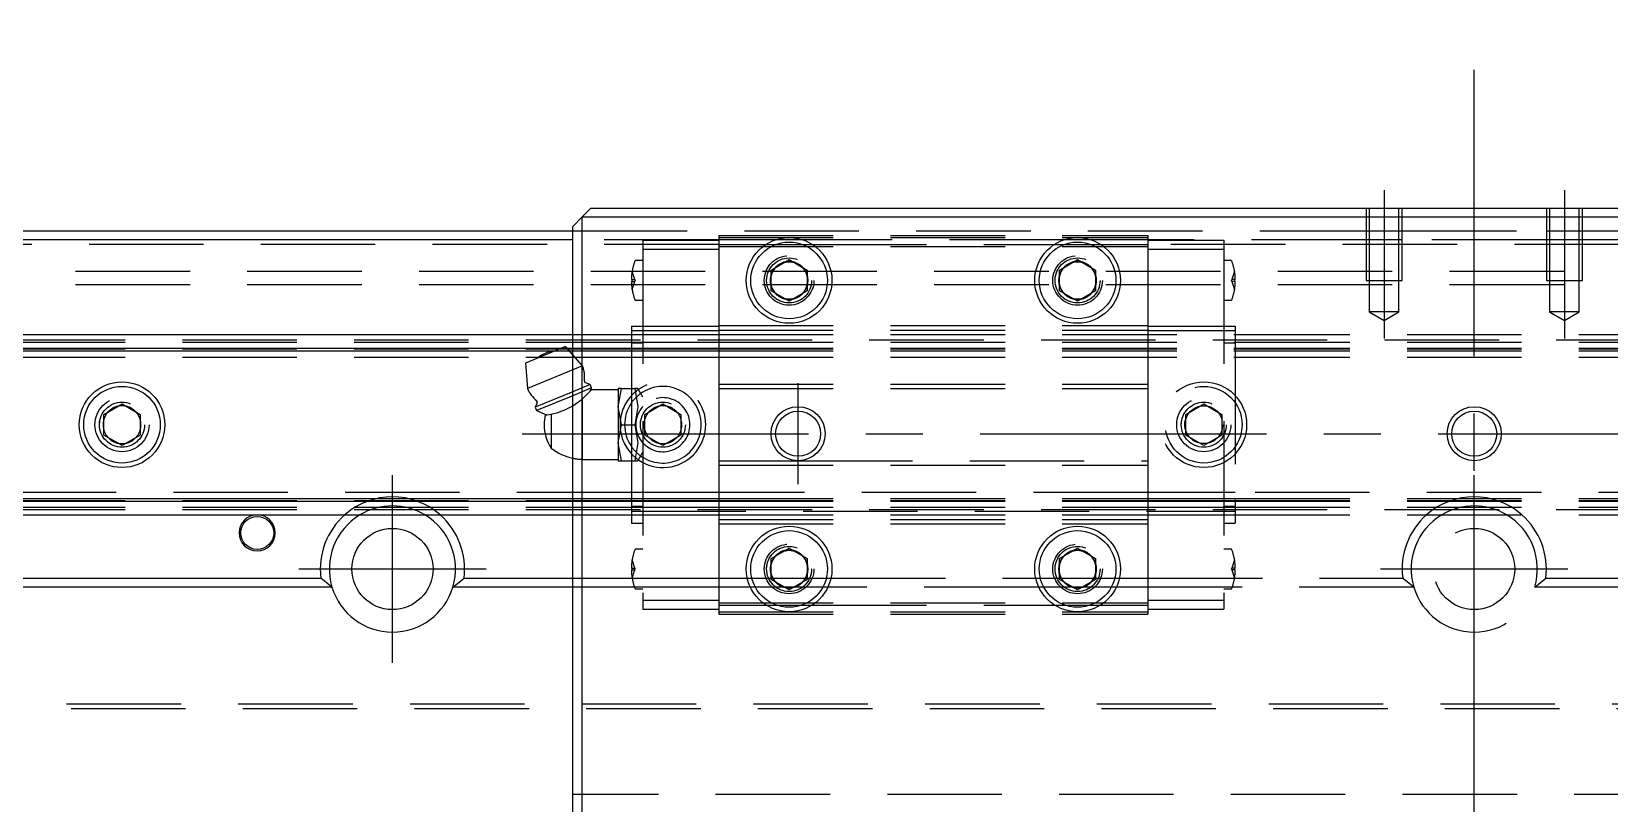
# Model space of a CAD drawing. Extents: x -11 to 1025, y -330 to 120.
# Drawn here: x 250 to 425, y 34 to 119.6 of the extents above; entities that cross this region are included whole.
import ezdxf

# ---------------------------------------------------------------- set-up
doc = ezdxf.new("R2010")
doc.units = 0
doc.linetypes.add('CENTER', pattern=[50.8, 31.75, -6.35, 6.35, -6.35])
doc.linetypes.add('DASHED', pattern=[19.05, 12.7, -6.35])
doc.layers.get('0').update_dxf_attribs({"linetype": 'CONTINUOUS'})
doc.layers.add('CENTER', color=1, linetype='CENTER')

msp = doc.modelspace()

# ---------------------------------------------------------------- linework, layer by layer
at = {"color": 7, "linetype": 'CONTINUOUS'}
for p, q in [((311, 99), (312, 100)), ((312, 100), (508, 100)), ((310, 98), (311, 99)), ((311, 99), (311, -99)), ((509, 99), (311, 99)), ((310, 96.5), (1, 96.5)), ((2, 97.5), (310, 97.5)), ((310, -98), (310, 98)), ((332, 93.15), (334, 94.31)), ((332, 90.85), (332, 93.15)), ((334, 94.31), (336, 93.15)), ((336, 93.15), (336, 90.85)), ((364, 93.15), (366, 94.31)), ((364, 90.85), (364, 93.15)), ((366, 94.31), (368, 93.15)), ((368, 93.15), (368, 90.85)), ((334, 89.69), (332, 90.85)), ((336, 90.85), (334, 89.69)), ((366, 89.69), (364, 90.85)), ((368, 90.85), (366, 89.69)), ((0, 86), (310, 86)), ((0, 84.48), (308.73, 84.48)), ((0, 84.2), (308.05, 84.2)), ((309.2, 84.68), (304.77, 82.84)), ((310, 83.76), (309.2, 84.68)), ((309.37, 84.48), (310, 84.48)), ((309.62, 84.2), (310, 84.2)), ((304.77, 82.84), (304.97, 80)), ((310, 82.09), (304.97, 80)), ((310, 79.66), (305.83, 77.93)), ((310, 79.22), (305.98, 77.56)), ((258, 77.15), (260, 78.31)), ((258, 74.85), (258, 77.15)), ((260, 78.31), (262, 77.15)), ((262, 77.15), (262, 74.85)), ((306.04, 78.44), (305.83, 77.93)), ((305.83, 77.93), (305.98, 77.56)), ((305.98, 77.56), (307.1, 77.09)), ((306.94, 77.07), (307.6, 77.18)), ((307.6, 77.18), (307.6, 73.4)), ((260, 73.69), (258, 74.85)), ((262, 74.85), (260, 73.69)), ((0, 67.8), (310, 67.8)), ((0, 67.52), (310, 67.52)), ((0, 66), (310, 66)), ((332, 61.15), (334, 62.31)), ((334, 62.31), (336, 61.15)), ((364, 61.15), (366, 62.31)), ((366, 62.31), (368, 61.15)), ((332, 58.85), (332, 61.15)), ((336, 61.15), (336, 58.85)), ((364, 58.85), (364, 61.15)), ((368, 61.15), (368, 58.85)), ((283.29, 58), (176.71, 58)), ((177.94, 59), (282.06, 59)), ((283.29, 58), (282.06, 59)), ((296.71, 58), (297.94, 59)), ((310, 58), (296.71, 58)), ((297.94, 59), (310, 59)), ((334, 57.69), (332, 58.85)), ((336, 58.85), (334, 57.69)), ((366, 57.69), (364, 58.85)), ((368, 58.85), (366, 57.69))]:
    msp.add_line(p, q, dxfattribs=at)
at = {"color": 3, "linetype": 'DASHED'}
for p, q in [((398, 100), (398, 92)), ((398.35, 100), (398.35, 92)), ((401.65, 92), (401.65, 100)), ((402, 92), (402, 100)), ((418, 100), (418, 92)), ((418.35, 100), (418.35, 92)), ((421.65, 92), (421.65, 100)), ((422, 92), (422, 100)), ((310, 97.5), (398, 97.5)), ((326.2, 96.5), (310, 96.5)), ((317.77, 96.45), (326.2, 96.45)), ((317.77, 96.45), (317.77, 95.45)), ((326.2, 97), (373.8, 97)), ((326.2, 97), (326.2, 96)), ((326.2, 96.75), (373.8, 96.75)), ((332.48, 96.5), (326.2, 96.5)), ((335.52, 96.5), (332.48, 96.5)), ((364.48, 96.5), (335.52, 96.5)), ((367.52, 96.5), (364.48, 96.5)), ((373.8, 96.5), (367.52, 96.5)), ((373.8, 97), (373.8, 96)), ((398, 96.5), (373.8, 96.5)), ((373.8, 96.45), (382.23, 96.45)), ((382.23, 96.45), (382.23, 95.45)), ((398, 97.5), (402, 97.5)), ((402, 96.5), (398, 96.5)), ((402, 97.5), (418, 97.5)), ((418, 96.5), (402, 96.5)), ((418, 97.5), (422, 97.5)), ((422, 96.5), (418, 96.5)), ((422, 97.5), (510, 97.5)), ((446.2, 96.5), (422, 96.5)), ((326.2, 96), (0.5, 96)), ((317.77, 95.45), (317.77, 56.55)), ((317.77, 95.45), (326.2, 95.45)), ((326.2, 96), (331.44, 96)), ((326.2, 96), (326.2, 87)), ((326.2, 95.75), (373.8, 95.75)), ((331.44, 96), (332.56, 96)), ((332.56, 96), (335.44, 96)), ((335.44, 96), (336.56, 96)), ((336.56, 96), (363.44, 96)), ((363.44, 96), (364.56, 96)), ((364.56, 96), (367.44, 96)), ((367.44, 96), (368.56, 96)), ((368.56, 96), (373.8, 96)), ((373.8, 96), (373.8, 87)), ((446.2, 96), (373.8, 96)), ((373.8, 95.45), (382.23, 95.45)), ((382.23, 95.45), (382.23, 56.55)), ((820, 93), (0, 93)), ((316.9, 92.1), (316.58, 93)), ((317.77, 94.2), (316.99, 94.2)), ((383.01, 94.2), (382.23, 94.2)), ((383.42, 93), (383.1, 92.1)), ((820, 91.5), (0, 91.5)), ((316.58, 92.1), (316.5, 92.1)), ((316.5, 91.9), (316.58, 91.9)), ((316.58, 92.1), (316.9, 92.1)), ((316.58, 91.9), (316.58, 92.1)), ((316.58, 91), (316.9, 91.9)), ((316.58, 91.9), (316.9, 91.9)), ((316.9, 92.1), (316.94, 92)), ((316.9, 91.9), (316.94, 92)), ((331.5, 92), (331.53, 92.41)), ((363.5, 92), (363.53, 92.41)), ((383.1, 92.1), (383.06, 92)), ((383.1, 91.9), (383.06, 92)), ((383.42, 92.1), (383.1, 92.1)), ((383.1, 91.9), (383.42, 91)), ((383.42, 91.9), (383.1, 91.9)), ((383.5, 92.1), (383.42, 92.1)), ((383.42, 92.1), (383.42, 91.9)), ((383.42, 91.9), (383.5, 91.9)), ((398, 92), (402, 92)), ((398.35, 92), (398.35, 88.5)), ((401.65, 88.5), (401.65, 92)), ((418, 92), (422, 92)), ((418.35, 92), (418.35, 88.5)), ((421.65, 88.5), (421.65, 92)), ((316.99, 89.8), (317.77, 89.8)), ((382.23, 89.8), (383.01, 89.8)), ((398.35, 88.5), (400, 87.55)), ((401.65, 88.5), (398.35, 88.5)), ((400, 87.55), (401.65, 88.5)), ((418.35, 88.5), (420, 87.55)), ((421.65, 88.5), (418.35, 88.5)), ((420, 87.55), (421.65, 88.5)), ((310, 86), (316.5, 86)), ((316.5, 86.93), (317.77, 86.93)), ((316.5, 86.93), (316.5, 84.33)), ((316.5, 86.92), (317.77, 86.92)), ((316.5, 86.46), (317.77, 86.46)), ((316.5, 86), (317.77, 86)), ((317.77, 86.93), (326.2, 86.93)), ((317.77, 86.46), (326.2, 86.46)), ((317.77, 86), (326.2, 86)), ((326.2, 87), (326.2, 86.5)), ((326.2, 87), (373.8, 87)), ((326.2, 86.5), (326.2, 80.5)), ((326.2, 86.5), (373.8, 86.5)), ((326.2, 86), (383.5, 86)), ((373.8, 87), (373.8, 86.5)), ((373.8, 86.93), (382.23, 86.93)), ((373.8, 86.5), (373.8, 80.5)), ((373.8, 86.46), (382.23, 86.46)), ((382.23, 86.93), (383.5, 86.93)), ((382.23, 86.92), (383.5, 86.92)), ((382.23, 86.46), (383.5, 86.46)), ((383.5, 86.93), (383.5, 84.33)), ((383.5, 86), (436.5, 86)), ((0, 85.4), (820, 85.4)), ((0, 85.15), (310, 85.15)), ((0, 84.42), (316.5, 84.42)), ((308.05, 84.2), (309.62, 84.2)), ((308.73, 84.48), (309.37, 84.48)), ((310, 85.15), (316.5, 85.15)), ((310, 84.48), (316.5, 84.48)), ((310, 84.2), (316.5, 84.2)), ((316.5, 85.15), (317.77, 85.15)), ((316.5, 85.08), (317.77, 85.08)), ((316.5, 84.48), (317.77, 84.48)), ((316.5, 84.42), (317.77, 84.42)), ((316.5, 84.33), (316.5, 80)), ((316.5, 84.2), (317.77, 84.2)), ((317.77, 85.15), (326.2, 85.15)), ((317.77, 84.48), (326.2, 84.48)), ((317.77, 84.42), (326.2, 84.42)), ((317.77, 84.2), (326.2, 84.2)), ((326.2, 85.15), (383.5, 85.15)), ((326.2, 84.48), (383.5, 84.48)), ((326.2, 84.42), (383.5, 84.42)), ((326.2, 84.2), (383.5, 84.2)), ((382.23, 85.08), (383.5, 85.08)), ((383.5, 85.15), (436.5, 85.15)), ((383.5, 84.48), (436.5, 84.48)), ((383.5, 84.42), (436.5, 84.42)), ((383.5, 84.33), (383.5, 67.67)), ((383.5, 84.2), (436.5, 84.2)), ((0, 83.5), (316.5, 83.5)), ((311.07, 82.53), (310, 83.76)), ((311.07, 82.53), (310, 82.09)), ((316.5, 83.5), (317.77, 83.5)), ((317.77, 83.5), (326.2, 83.5)), ((326.2, 83.5), (383.5, 83.5)), ((383.5, 83.5), (436.5, 83.5)), ((311.93, 80.45), (311.42, 80.66)), ((311.93, 80.45), (310, 79.66)), ((312.08, 80.08), (310, 79.22)), ((310, 78.1), (311.04, 78.83)), ((311.04, 78.83), (312.08, 79.85)), ((311.04, 78.83), (311.04, 72.15)), ((311.9, 79.64), (312.08, 80.08)), ((312.08, 80.08), (311.93, 80.45)), ((315.04, 79.85), (312.08, 79.85)), ((315.4, 80), (315.04, 80)), ((315.04, 80), (315.04, 78)), ((315.04, 78), (315.4, 80)), ((315.4, 80), (316.87, 80)), ((316.5, 80), (316.5, 72)), ((317.22, 80), (316.87, 80)), ((316.87, 80), (317.22, 78)), ((317.77, 79.06), (317.22, 80)), ((326.2, 80.5), (373.8, 80.5)), ((326.2, 80.5), (326.2, 80)), ((326.2, 80), (326.2, 72)), ((326.2, 80), (373.8, 80)), ((373.8, 80.5), (373.8, 80)), ((373.8, 80), (373.8, 72)), ((315.4, 76), (315.04, 78)), ((315.04, 78), (315.04, 74)), ((317.22, 78), (316.87, 76)), ((318, 77.15), (320, 78.31)), ((318, 74.85), (318, 77.15)), ((320, 78.31), (322, 77.15)), ((322, 77.15), (322, 74.85)), ((378, 77.15), (380, 78.31)), ((378, 74.85), (378, 77.15)), ((380, 78.31), (382, 77.15)), ((382, 77.15), (382, 74.85)), ((257.5, 76), (257.53, 76.41)), ((315.04, 74), (315.4, 76)), ((315.4, 76), (316.87, 76)), ((316.87, 76), (317.22, 74)), ((317.5, 76), (317.53, 76.41)), ((377.5, 76), (377.53, 76.41)), ((315.04, 74), (315.04, 72)), ((315.4, 72), (315.04, 74)), ((317.22, 74), (316.87, 72)), ((320, 73.69), (318, 74.85)), ((322, 74.85), (320, 73.69)), ((380, 73.69), (378, 74.85)), ((382, 74.85), (380, 73.69)), ((311.04, 72.15), (315.04, 72.15)), ((315.04, 72), (315.4, 72)), ((315.4, 72), (316.87, 72)), ((316.5, 72), (316.5, 67.67)), ((316.87, 72), (317.22, 72)), ((317.22, 72), (317.77, 72.94)), ((326.2, 72), (335, 72)), ((326.2, 72), (326.2, 71.5)), ((335, 72), (373.8, 72)), ((373.8, 72), (373.8, 71.5)), ((326.2, 71.5), (326.2, 65.5)), ((326.2, 71.5), (373.8, 71.5)), ((373.8, 71.5), (373.8, 65.5)), ((316.5, 68.5), (0, 68.5)), ((317.77, 68.5), (316.5, 68.5)), ((326.2, 68.5), (317.77, 68.5)), ((373.8, 68.5), (326.2, 68.5)), ((383.5, 68.5), (373.8, 68.5)), ((436.5, 68.5), (383.5, 68.5)), ((0, 67.58), (316.5, 67.58)), ((0, 66.85), (310, 66.85)), ((0, 66.6), (820, 66.6)), ((310, 67.8), (316.5, 67.8)), ((310, 67.52), (316.5, 67.52)), ((310, 66.85), (316.5, 66.85)), ((316.5, 67.8), (317.77, 67.8)), ((316.5, 67.67), (316.5, 65.07)), ((316.5, 67.58), (317.77, 67.58)), ((316.5, 67.52), (317.77, 67.52)), ((317.77, 66.92), (316.5, 66.92)), ((316.5, 66.85), (317.77, 66.85)), ((317.77, 67.8), (326.2, 67.8)), ((317.77, 67.58), (326.2, 67.58)), ((317.77, 67.52), (326.2, 67.52)), ((317.77, 66.85), (326.2, 66.85)), ((326.2, 67.8), (373.8, 67.8)), ((326.2, 67.58), (373.8, 67.58)), ((326.2, 67.52), (373.8, 67.52)), ((326.2, 66.85), (373.8, 66.85)), ((373.8, 67.8), (383.5, 67.8)), ((373.8, 67.58), (383.5, 67.58)), ((373.8, 67.52), (383.5, 67.52)), ((373.8, 66.85), (383.5, 66.85)), ((383.5, 66.92), (382.23, 66.92)), ((383.5, 67.8), (436.5, 67.8)), ((383.5, 67.67), (383.5, 65.07)), ((383.5, 67.58), (436.5, 67.58)), ((383.5, 67.52), (436.5, 67.52)), ((383.5, 66.85), (436.5, 66.85)), ((310, 66), (316.5, 66)), ((316.5, 66.4), (383.5, 66.4)), ((316.5, 66), (317.77, 66)), ((316.5, 65.08), (317.77, 65.08)), ((316.5, 65.07), (317.77, 65.07)), ((317.77, 66), (326.2, 66)), ((326.2, 66), (373.8, 66)), ((326.2, 65.5), (373.8, 65.5)), ((326.2, 65.5), (326.2, 65)), ((326.2, 65), (373.8, 65)), ((326.2, 65), (326.2, 56)), ((373.8, 66), (383.5, 66)), ((373.8, 65.5), (373.8, 65)), ((373.8, 65), (373.8, 56)), ((382.23, 65.08), (383.5, 65.08)), ((382.23, 65.07), (383.5, 65.07)), ((383.5, 66), (436.5, 66)), ((317.77, 62.2), (316.99, 62.2)), ((383.01, 62.2), (382.23, 62.2)), ((316.58, 60.1), (316.5, 60.1)), ((316.5, 59.9), (316.58, 59.9)), ((316.9, 60.1), (316.58, 61)), ((316.58, 60.1), (316.9, 60.1)), ((316.58, 59.9), (316.58, 60.1)), ((316.58, 59), (316.9, 59.9)), ((316.58, 59.9), (316.9, 59.9)), ((316.9, 60.1), (316.94, 60)), ((316.9, 59.9), (316.94, 60)), ((331.5, 60), (331.53, 60.41)), ((363.5, 60), (363.53, 60.41)), ((383.1, 60.1), (383.06, 60)), ((383.1, 59.9), (383.06, 60)), ((383.42, 61), (383.1, 60.1)), ((383.42, 60.1), (383.1, 60.1)), ((383.1, 59.9), (383.42, 59)), ((383.42, 59.9), (383.1, 59.9)), ((383.5, 60.1), (383.42, 60.1)), ((383.42, 60.1), (383.42, 59.9)), ((383.42, 59.9), (383.5, 59.9)), ((310, 59), (316.58, 59)), ((316.84, 58), (310, 58)), ((316.58, 59), (317.77, 59)), ((317.77, 58), (316.84, 58)), ((316.99, 57.8), (317.77, 57.8)), ((317.77, 59), (326.2, 59)), ((326.2, 58), (317.77, 58)), ((326.2, 59), (329.36, 59)), ((329.69, 58), (326.2, 58)), ((329.36, 59), (329.87, 59)), ((330.25, 58), (329.69, 58)), ((329.87, 59), (331.44, 59)), ((332.11, 58), (330.25, 58)), ((331.44, 59), (331.71, 59)), ((331.71, 59), (332, 59)), ((332, 59), (332.15, 59)), ((332.5, 58), (332.11, 58)), ((332.15, 59), (332.2, 59)), ((332.2, 59), (335.8, 59)), ((333.36, 58), (332.5, 58)), ((333.46, 58), (333.36, 58)), ((333.5, 58), (333.46, 58)), ((334.5, 58), (333.5, 58)), ((334.54, 58), (334.5, 58)), ((334.64, 58), (334.54, 58)), ((335.5, 58), (334.64, 58)), ((335.89, 58), (335.5, 58)), ((335.8, 59), (335.85, 59)), ((335.85, 59), (336, 59)), ((337.75, 58), (335.89, 58)), ((336, 59), (336.29, 59)), ((336.29, 59), (336.56, 59)), ((336.56, 59), (338.13, 59)), ((338.31, 58), (337.75, 58)), ((338.13, 59), (338.64, 59)), ((361.69, 58), (338.31, 58)), ((338.64, 59), (361.36, 59)), ((361.36, 59), (361.87, 59)), ((362.25, 58), (361.69, 58)), ((361.87, 59), (363.44, 59)), ((364.11, 58), (362.25, 58)), ((363.44, 59), (363.71, 59)), ((363.71, 59), (364, 59)), ((364, 59), (364.15, 59)), ((364.5, 58), (364.11, 58)), ((364.15, 59), (364.2, 59)), ((364.2, 59), (367.8, 59)), ((365.36, 58), (364.5, 58)), ((365.46, 58), (365.36, 58)), ((365.5, 58), (365.46, 58)), ((366.5, 58), (365.5, 58)), ((366.54, 58), (366.5, 58)), ((366.64, 58), (366.54, 58)), ((367.5, 58), (366.64, 58)), ((367.89, 58), (367.5, 58)), ((367.8, 59), (367.85, 59)), ((367.85, 59), (368, 59)), ((369.75, 58), (367.89, 58)), ((368, 59), (368.29, 59)), ((368.29, 59), (368.56, 59)), ((368.56, 59), (370.13, 59)), ((370.31, 58), (369.75, 58)), ((370.13, 59), (370.64, 59)), ((373.8, 58), (370.31, 58)), ((370.64, 59), (373.8, 59)), ((373.8, 59), (402.06, 59)), ((403.29, 58), (373.8, 58)), ((382.23, 57.8), (383.01, 57.8)), ((403.29, 58), (402.06, 59)), ((416.71, 58), (417.94, 59)), ((446.2, 58), (416.71, 58)), ((417.94, 59), (446.2, 59)), ((317.77, 56.55), (326.2, 56.55)), ((317.77, 56.55), (317.77, 55.55)), ((326.2, 56.25), (373.8, 56.25)), ((373.8, 56.55), (382.23, 56.55)), ((382.23, 56.55), (382.23, 55.55)), ((317.77, 55.55), (326.2, 55.55)), ((326.2, 56), (326.2, 55)), ((326.2, 56), (331.44, 56)), ((326.2, 55.25), (373.8, 55.25)), ((326.2, 55), (373.8, 55)), ((331.44, 56), (332.56, 56)), ((332.56, 56), (335.44, 56)), ((335.44, 56), (336.56, 56)), ((336.56, 56), (363.44, 56)), ((363.44, 56), (364.56, 56)), ((364.56, 56), (367.44, 56)), ((367.44, 56), (368.56, 56)), ((368.56, 56), (373.8, 56)), ((373.8, 56), (373.8, 55)), ((373.8, 55.55), (382.23, 55.55)), ((819.5, 44.5), (0.5, 44.5)), ((819, 45), (1, 45)), ((510, 35), (310, 35))]:
    msp.add_line(p, q, dxfattribs=at)
at = {"color": 7, "linetype": 'CONTINUOUS'}
for centre, radius in [((334, 92), 4.75), ((366, 92), 4.75), ((334, 92), 4.25), ((366, 92), 4.25), ((260, 76), 4.75), ((260, 76), 4.25), ((335, 75), 2.5), ((410, 75), 3), ((410, 75), 2.5), ((290, 60), 4.5), ((334, 60), 4.75), ((334, 60), 4.25), ((366, 60), 4.75), ((366, 60), 4.25)]:
    msp.add_circle(centre, radius, dxfattribs=at)
at = {"color": 3, "linetype": 'DASHED'}
for centre, radius in [((334, 92), 2.75), ((366, 92), 2.75), ((334, 92), 2.5), ((334, 92), 2.07), ((366, 92), 2.5), ((366, 92), 2.07), ((380, 76), 4.75), ((260, 76), 3), ((380, 76), 4.25), ((380, 76), 3), ((260, 76), 2.5), ((320, 76), 2.5), ((380, 76), 2.5), ((380, 76), 2.1), ((410, 60), 4.5), ((334, 60), 2.75), ((334, 60), 2.5), ((334, 60), 2.07), ((366, 60), 2.75), ((366, 60), 2.5), ((366, 60), 2.07)]:
    msp.add_circle(centre, radius, dxfattribs=at)
at = {"color": 3, "linetype": 'CONTINUOUS'}
for centre, radius in [((335, 75), 3), ((275, 64), 1.83)]:
    msp.add_circle(centre, radius, dxfattribs=at)
at = {"color": 3, "linetype": 'DASHED'}
for centre, radius, start, end in [((322.5, 92), 6, 170.4203, 179.0449), ((322.5, 92), 6, 159.1494, 170.4059), ((316.99, 94.1), 0.1, 90, 159.1494), ((334, 92), 2.06, 134.0859, 165.9141), ((334, 92), 2.1, 137.7528, 162.2472), ((334, 92), 2.1, 102.2472, 137.7528), ((334, 92), 2.06, 105.9141, 134.0859), ((334, 92), 2.06, 74.0859, 105.9141), ((334, 92), 2.1, 77.7528, 102.2472), ((334, 92), 2.1, 42.2472, 77.7528), ((334, 92), 2.06, 45.9141, 74.0859), ((334, 92), 2.06, 14.0859, 45.9141), ((334, 92), 2.1, 17.7528, 42.2472), ((366, 92), 2.06, 134.0859, 165.9141), ((366, 92), 2.1, 137.7528, 162.2472), ((366, 92), 2.1, 102.2472, 137.7528), ((366, 92), 2.06, 105.9141, 134.0859), ((366, 92), 2.06, 74.0859, 105.9141), ((366, 92), 2.1, 77.7528, 102.2472), ((366, 92), 2.1, 42.2472, 77.7528), ((366, 92), 2.06, 45.9141, 74.0859), ((366, 92), 2.06, 14.0859, 45.9141), ((366, 92), 2.1, 17.7528, 42.2472), ((383.01, 94.1), 0.1, 20.8506, 90), ((377.5, 92), 6, 9.5941, 20.8506), ((377.5, 92), 6, 0.9551, 9.5797), ((322.5, 92), 6, 180.9551, 189.5797), ((334, 92), 2.1, 162.2472, 180), ((334, 92), 2.1, 180, 197.7528), ((334, 92), 2.06, 165.9141, 194.0859), ((334, 92), 2.06, 194.0859, 225.9141), ((334, 92), 2.1, 197.7528, 222.2472), ((334, 92), 2.06, 314.0859, 345.9141), ((334, 92), 2.1, 317.7528, 342.2472), ((334, 92), 2.1, 342.2472, 17.7528), ((334, 92), 2.06, 0, 14.0859), ((334, 92), 2.06, 345.9141, 0), ((366, 92), 2.1, 162.2472, 180), ((366, 92), 2.1, 180, 197.7528), ((366, 92), 2.06, 165.9141, 194.0859), ((366, 92), 2.06, 194.0859, 225.9141), ((366, 92), 2.1, 197.7528, 222.2472), ((366, 92), 2.06, 314.0859, 345.9141), ((366, 92), 2.1, 317.7528, 342.2472), ((366, 92), 2.1, 342.2472, 17.7528), ((366, 92), 2.06, 0, 14.0859), ((366, 92), 2.06, 345.9141, 0), ((377.5, 92), 6, 350.4203, 359.0449), ((322.5, 92), 6, 189.5941, 200.8506), ((316.99, 89.9), 0.1, 200.8506, 270), ((334, 92), 2.1, 222.2472, 257.7528), ((334, 92), 2.06, 225.9141, 254.0859), ((334, 92), 2.06, 254.0859, 285.9141), ((334, 92), 2.1, 257.7528, 282.2472), ((334, 92), 2.1, 282.2472, 317.7528), ((334, 92), 2.06, 285.9141, 314.0859), ((366, 92), 2.1, 222.2472, 257.7528), ((366, 92), 2.06, 225.9141, 254.0859), ((366, 92), 2.06, 254.0859, 285.9141), ((366, 92), 2.1, 257.7528, 282.2472), ((366, 92), 2.1, 282.2472, 317.7528), ((366, 92), 2.06, 285.9141, 314.0859), ((383.01, 89.9), 0.1, 270, 339.1494), ((377.5, 92), 6, 339.1494, 350.4059), ((308.02, 81.27), 3.3, 353.1639, 22.4998), ((311.49, 80.85), 0.2, 173.1612, 247.4985), ((320, 76), 4.75, 241.9725, 118.0275), ((320, 76), 4.75, 137.4631, 180), ((320, 76), 4.75, 124.896, 137.4631), ((320, 76), 4.25, 125.4736, 145.4397), ((320, 76), 4.75, 118.0275, 124.896), ((320, 76), 4.25, 121.6801, 125.4736), ((320, 76), 4.25, 0, 121.6801), ((320, 76), 3, 221.9267, 138.0733), ((260, 76), 2.1, 137.7528, 162.2472), ((260, 76), 2.1, 102.2472, 137.7528), ((260, 76), 2.1, 77.7528, 102.2472), ((260, 76), 2.1, 42.2472, 77.7528), ((260, 76), 2.1, 17.7528, 42.2472), ((320, 76), 4.25, 145.4397, 214.5603), ((320, 76), 3, 138.0733, 180), ((320, 76), 2.1, 137.7528, 162.2472), ((320, 76), 2.1, 102.2472, 137.7528), ((320, 76), 2.1, 77.7528, 102.2472), ((320, 76), 2.1, 42.2472, 77.7528), ((320, 76), 2.1, 17.7528, 42.2472), ((260, 76), 2.1, 162.2472, 180), ((260, 76), 2.1, 180, 197.7528), ((260, 76), 2.1, 197.7528, 222.2472), ((260, 76), 2.1, 317.7528, 342.2472), ((260, 76), 2.1, 342.2472, 17.7528), ((320, 76), 4.75, 180, 222.5369), ((320, 76), 3, 180, 221.9267), ((320, 76), 4.25, 238.3199, 0), ((320, 76), 2.1, 162.2472, 180), ((320, 76), 2.1, 180, 197.7528), ((320, 76), 2.1, 197.7528, 222.2472), ((320, 76), 2.1, 317.7528, 342.2472), ((320, 76), 2.1, 342.2472, 17.7528), ((260, 76), 2.1, 222.2472, 257.7528), ((260, 76), 2.1, 257.7528, 282.2472), ((260, 76), 2.1, 282.2472, 317.7528), ((320, 76), 4.25, 214.5603, 234.5264), ((320, 76), 2.1, 222.2472, 257.7528), ((320, 76), 2.1, 257.7528, 282.2472), ((320, 76), 2.1, 282.2472, 317.7528), ((311.27, 78.15), 6, 257.7689, 267.8214), ((320, 76), 4.75, 222.5369, 235.104), ((320, 76), 4.75, 235.104, 241.9725), ((320, 76), 4.25, 234.5264, 238.3199), ((290, 60), 8, 48.5904, 131.4096), ((290, 60), 7, 58.9973, 121.0027), ((410, 60), 8, 48.5904, 131.4096), ((410, 60), 7, 58.9973, 121.0027), ((410, 60), 8, 131.4096, 187.1808), ((410, 60), 7, 121.0027, 196.6015), ((410, 60), 7, 343.3985, 58.9973), ((410, 60), 8, 352.8192, 48.5904), ((322.5, 60), 6, 159.1494, 170.4059), ((316.99, 62.1), 0.1, 90, 159.1494), ((334, 60), 2.06, 134.0859, 165.9141), ((334, 60), 2.1, 137.7528, 162.2472), ((334, 60), 2.1, 102.2472, 137.7528), ((334, 60), 2.06, 105.9141, 134.0859), ((334, 60), 2.06, 74.0859, 105.9141), ((334, 60), 2.1, 77.7528, 102.2472), ((334, 60), 2.1, 42.2472, 77.7528), ((334, 60), 2.06, 45.9141, 74.0859), ((334, 60), 2.06, 14.0859, 45.9141), ((334, 60), 2.1, 17.7528, 42.2472), ((366, 60), 2.06, 134.0859, 165.9141), ((366, 60), 2.1, 137.7528, 162.2472), ((366, 60), 2.1, 102.2472, 137.7528), ((366, 60), 2.06, 105.9141, 134.0859), ((366, 60), 2.06, 74.0859, 105.9141), ((366, 60), 2.1, 77.7528, 102.2472), ((366, 60), 2.1, 42.2472, 77.7528), ((366, 60), 2.06, 45.9141, 74.0859), ((366, 60), 2.06, 14.0859, 45.9141), ((366, 60), 2.1, 17.7528, 42.2472), ((383.01, 62.1), 0.1, 20.8506, 90), ((377.5, 60), 6, 9.5941, 20.8506), ((322.5, 60), 6, 170.4203, 179.0449), ((322.5, 60), 6, 180.9551, 189.5797), ((334, 60), 2.1, 162.2472, 180), ((334, 60), 2.1, 180, 197.7528), ((334, 60), 2.06, 165.9141, 194.0859), ((334, 60), 2.1, 342.2472, 17.7528), ((334, 60), 2.06, 0, 14.0859), ((334, 60), 2.06, 345.9141, 0), ((366, 60), 2.1, 162.2472, 180), ((366, 60), 2.1, 180, 197.7528), ((366, 60), 2.06, 165.9141, 194.0859), ((366, 60), 2.1, 342.2472, 17.7528), ((366, 60), 2.06, 0, 14.0859), ((366, 60), 2.06, 345.9141, 0), ((377.5, 60), 6, 0.9551, 9.5797), ((377.5, 60), 6, 350.4203, 359.0449), ((322.5, 60), 6, 189.5941, 200.8506), ((316.99, 57.9), 0.1, 200.8506, 270), ((334, 60), 2.06, 194.0859, 225.9141), ((334, 60), 2.1, 197.7528, 222.2472), ((334, 60), 2.1, 222.2472, 257.7528), ((334, 60), 2.06, 225.9141, 254.0859), ((334, 60), 2.06, 254.0859, 285.9141), ((334, 60), 2.1, 257.7528, 282.2472), ((334, 60), 2.1, 282.2472, 317.7528), ((334, 60), 2.06, 285.9141, 314.0859), ((334, 60), 2.06, 314.0859, 345.9141), ((334, 60), 2.1, 317.7528, 342.2472), ((366, 60), 2.06, 194.0859, 225.9141), ((366, 60), 2.1, 197.7528, 222.2472), ((366, 60), 2.1, 222.2472, 257.7528), ((366, 60), 2.06, 225.9141, 254.0859), ((366, 60), 2.06, 254.0859, 285.9141), ((366, 60), 2.1, 257.7528, 282.2472), ((366, 60), 2.1, 282.2472, 317.7528), ((366, 60), 2.06, 285.9141, 314.0859), ((366, 60), 2.06, 314.0859, 345.9141), ((366, 60), 2.1, 317.7528, 342.2472), ((383.01, 57.9), 0.1, 270, 339.1494), ((377.5, 60), 6, 339.1494, 350.4059), ((410, 60), 7, 196.6015, 343.3985)]:
    msp.add_arc(centre, radius, start, end, dxfattribs=at)
at = {"color": 7, "linetype": 'CONTINUOUS'}
for centre, radius, start, end in [((308.15, 80.95), 3.2, 94.2906, 112.5), ((308.15, 80.95), 3.2, 112.5, 130.7094), ((308.02, 81.27), 3.3, 202.5002, 231.8361), ((305.86, 78.51), 0.2, 337.5015, 51.8388), ((311.52, 76), 4.7, 166.8211, 179.9998), ((305.97, 85.01), 8, 281.7644, 300.2609), ((311.52, 76), 4.7, 180.0002, 213.5861), ((311.27, 78.15), 6, 232.2738, 257.7689), ((275, 64), 2, 180, 90), ((275, 64), 2, 90, 180), ((290, 60), 8, 131.4096, 187.1808), ((290, 60), 7, 121.0027, 196.6015), ((290, 60), 7, 343.3985, 58.9973), ((290, 60), 8, 352.8192, 48.5904), ((290, 60), 7, 196.6015, 343.3985)]:
    msp.add_arc(centre, radius, start, end, dxfattribs=at)
at = {"layer": 'CENTER', "color": 1, "linetype": 'CENTER'}
for p, q in [((410, -119.6), (410, 119.6)), ((400, 102), (400, 85.55)), ((420, 102), (420, 85.55)), ((335, 69.4), (335, 80.6)), ((304.4, 75), (515.6, 75)), ((290, 49.6), (290, 70.4)), ((410, 49.6), (410, 70.4)), ((279.6, 60), (300.4, 60)), ((399.6, 60), (420.4, 60))]:
    msp.add_line(p, q, dxfattribs=at)

doc.saveas('drawing.dxf')
